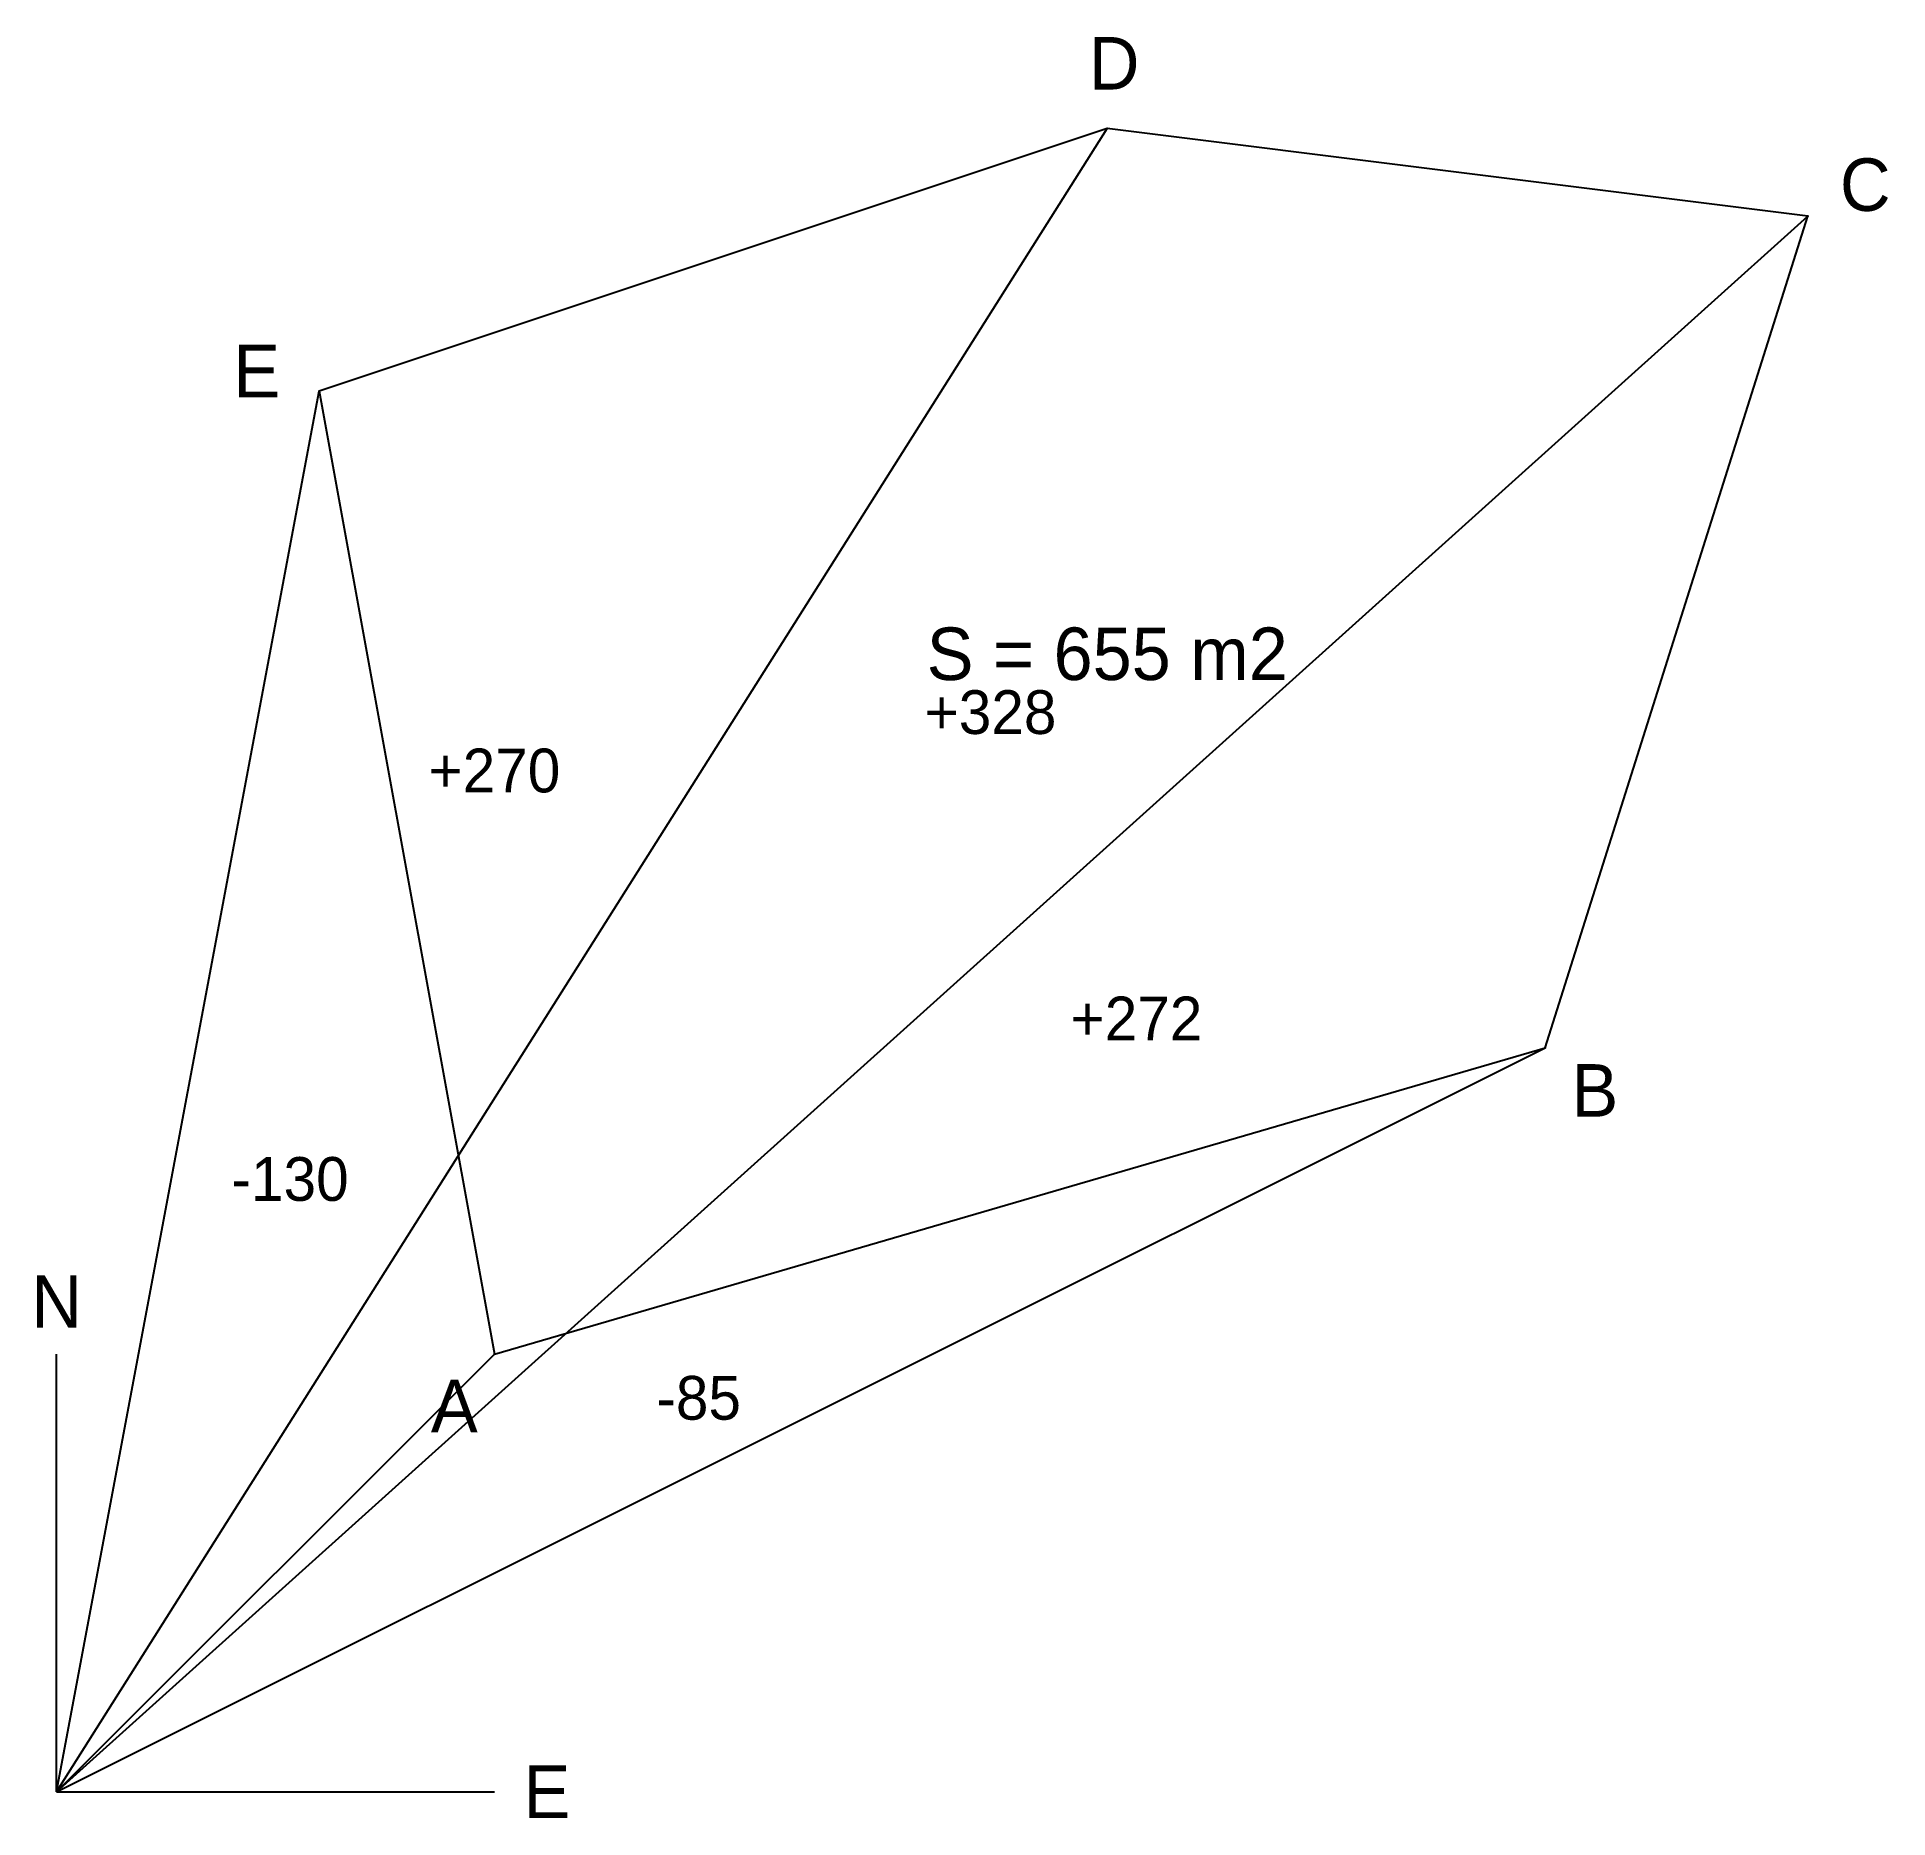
# Model space of a CAD drawing. Header units: metres. Extents: x -0.4 to 41.8, y -0.6 to 40.1.
import ezdxf
from ezdxf.enums import TextEntityAlignment as Align

# ---------------------------------------------------------------- set-up
doc = ezdxf.new("R2010")
doc.units = ezdxf.units.M
for name, color, linetype in [('AREA', 4, 'Continuous'), ('CUNAS', 30, 'Continuous'), ('EJES', 8, 'Continuous'), ('ETIQUETAS', 3, 'Continuous'), ('PARCELA', 7, 'Continuous'), ('VERTICES', 1, 'Continuous')]:
    doc.layers.add(name, color=color, linetype=linetype)

msp = doc.modelspace()

# ---------------------------------------------------------------- linework, layer by layer
at = {"layer": 'CUNAS'}
for q in [(24, 38), (40, 36), (6, 32), (34, 17), (10, 10)]:
    msp.add_line((0, 0), q, dxfattribs=at)
at = {"layer": 'EJES'}
for q in [(0, 10), (10, 0)]:
    msp.add_line((0, 0), q, dxfattribs=at)
at = {"layer": 'PARCELA'}
msp.add_lwpolyline([(10, 10), (34, 17), (40, 36), (24, 38), (6, 32)], close=True, dxfattribs=at)
at = {"layer": 'VERTICES'}
for p in [(24, 38), (40, 36), (6, 32), (34, 17), (10, 10)]:
    msp.add_point(p, dxfattribs=at)

# ---------------------------------------------------------------- texts
at = {"layer": 'AREA'}
msp.add_text('S = 655 m2', height=1.2, dxfattribs=at).set_placement((24, 26), align=Align.MIDDLE_CENTER)
at = {"layer": 'CUNAS'}
for s, p in [('+328', (21.333, 24.667)), ('+270', (10, 23.333)), ('+272', (24.667, 17.667)), ('-130', (5.333, 14)), ('-85', (14.667, 9))]:
    msp.add_text(s, height=1, dxfattribs=at).set_placement(p, align=Align.MIDDLE_CENTER)
at = {"layer": 'EJES'}
for s, p in [('N', (0, 11.2)), ('E', (11.2, 0))]:
    msp.add_text(s, height=1.2, dxfattribs=at).set_placement(p, align=Align.MIDDLE_CENTER)
at = {"layer": 'ETIQUETAS'}
for s, p in [('D', (24.157, 39.492)), ('C', (41.316, 36.719)), ('E', (4.572, 32.459)), ('B', (35.139, 16.024)), ('A', (9.084, 8.812))]:
    msp.add_text(s, height=1.2, dxfattribs=at).set_placement(p, align=Align.MIDDLE_CENTER)

doc.saveas('drawing.dxf')
